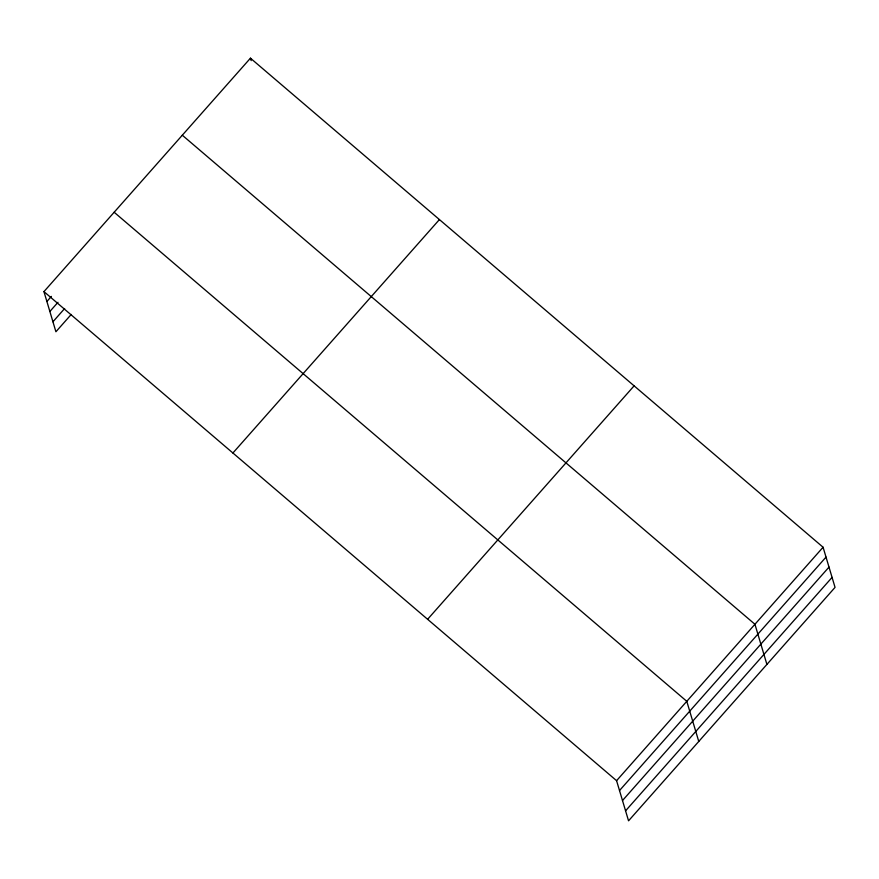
<?xml version="1.0" encoding="UTF-8"?>
<svg xmlns="http://www.w3.org/2000/svg" width="879" height="879" viewBox="0 0 879 879"><rect width="100%" height="100%" fill="white"/><g stroke="black" fill="none" stroke-linecap="round" stroke-linejoin="round"><path stroke-width="1.32" d="M43.95 291.619L250.449 58.179L823.085 547.243L835.05 587.381L628.551 820.821L616.575 780.684L43.95 291.619L55.915 331.757L71.221 314.462M46.895 301.486L51.389 296.399M49.872 311.474L57.97 302.31M52.938 321.769L64.639 308.54M232.913 453.004L439.423 219.563M427.612 619.288L634.111 385.848M616.575 780.684L823.085 547.243M619.519 790.54L826.018 557.11M622.497 800.538L829.007 567.098M625.573 810.834L832.072 577.393M182.305 135.212L754.94 624.277L766.906 664.425M114.16 212.246L686.785 701.31L698.761 741.458M250.449 58.179L251.185 60.64"/></g></svg>
